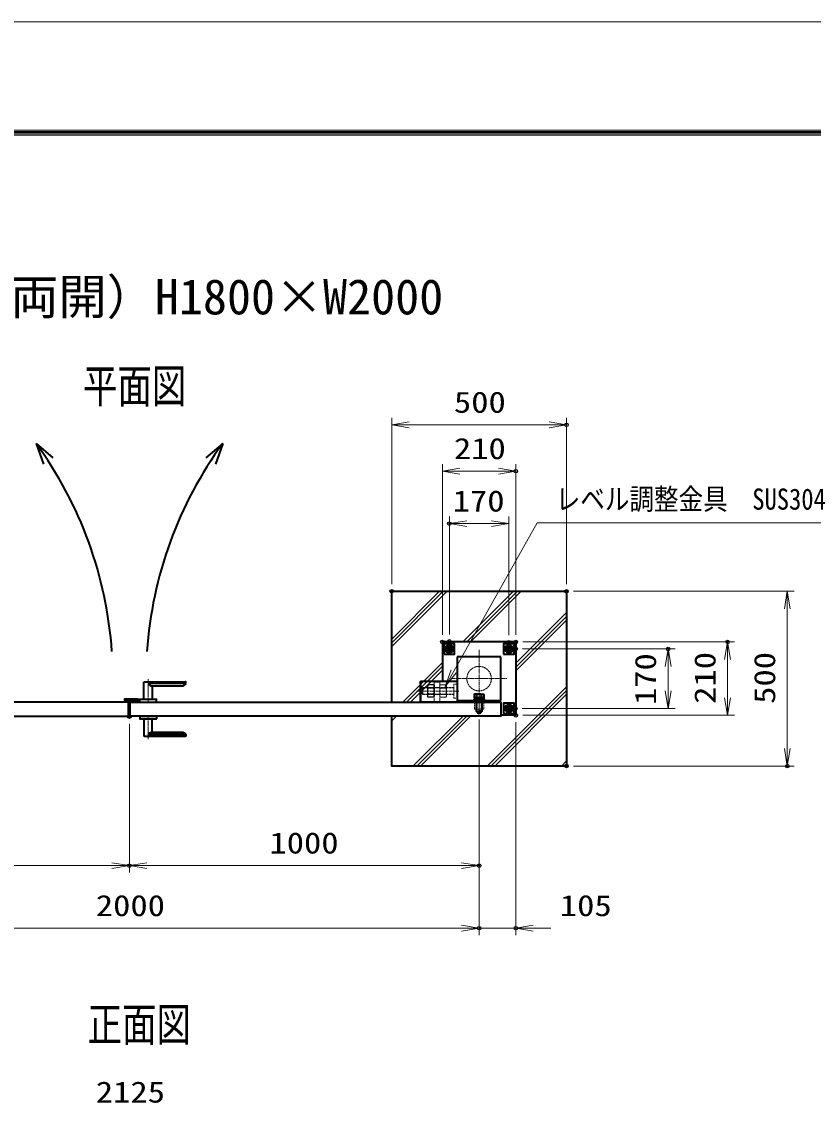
# Model space of a CAD drawing. Units: millimetres at full size. Extents: x -5940 to 5940, y -4200 to 4200.
# Drawn here: x -1820 to 443, y 1100 to 4200 of the extents above; entities that cross this region are included whole.
import ezdxf
from ezdxf.enums import TextEntityAlignment as Align

# ---------------------------------------------------------------- set-up
doc = ezdxf.new("R2010")
doc.units = ezdxf.units.MM
doc.header["$LTSCALE"] = 20
doc.header["$PDMODE"] = 32
doc.header["$PDSIZE"] = 10
for name, pattern in [('DASHED', [7.5, 6, -1.5]), ('USER1', [18, 12, -1.5, 3, -1.5]), ('USER2', [9, 6, -0.75, 1.5, -0.75]), ('USER3', [3.75, 3, -0.75])]:
    doc.linetypes.add(name, pattern=pattern)
for name, color, linetype, lineweight in [('0-0_D-TTL', 7, 'Continuous', 18), ('0-1_外形線', 7, 'Continuous', 35), ('0-2_隠れ線', 140, 'DASHED', 18), ('0-3_軸線', 200, 'USER1', 15), ('0-5_細線', 2, 'Continuous', 35), ('0-6_寸法線', 4, 'Continuous', 18), ('0-7_0', 7, 'Continuous', 18), ('0-9_ねじ', 253, 'Continuous', 18), ('0-A_AM_0N', 7, 'Continuous', 50), ('0-B_AM_4N', 4, 'Continuous', 25), ('0-C_AM_7N', 6, 'USER2', 18), ('0-D_AM_3N', 140, 'USER3', 25), ('0-E_ハッチング', 253, 'Continuous', 13)]:
    doc.layers.add(name, color=color, linetype=linetype, lineweight=lineweight)
doc.layers.add('0-8_Defpoints', color=7, linetype='Continuous')
doc.layers.add('0-F_文字', color=254, linetype='Continuous')
doc.styles.add('ＭＳ ゴシック', font='')
doc.styles.get('ＭＳ ゴシック').set_extended_font_data('MS Gothic')

# ---------------------------------------------------------------- blocks, each defined once
blk = doc.blocks.new('_Open')
at = {"layer": '0-7_0'}
blk.add_line((-20, 3.333), (0, 0), dxfattribs=at)
blk.add_lwpolyline([(-20, -3.333), (0, 0), (-20, 0)], dxfattribs=at)
blk = doc.blocks.new('fffafafa')
at = {"layer": '0-1_外形線'}
for p, q in [((-240, 0), (-240, 980)), ((-220, 1000), (2140, 1000)), ((2160, 900), (0, 900)), ((240, 760), (1917.5, 760)), ((240, 760), (240, 0)), ((2160, 900), (2160, 980)), ((-474, 0), (474, 0)), ((-480, -160), (-480, -6)), ((-480, -160), (480, -160)), ((480, -160), (480, -6))]:
    blk.add_line(p, q, dxfattribs=at)
for centre, radius, start, end in [((-220, 980), 20, 90, 180), ((242.5, 1040), 280, 209.99736, 269.48969), ((1917.5, 1040), 280, 270, 330.00262), ((2140, 980), 20, 0, 90), ((-474, -6), 6, 90, 180), ((474, -6), 6, 0, 90)]:
    blk.add_arc(centre, radius, start, end, dxfattribs=at)
at = {"layer": '0-3_軸線'}
blk.add_line((0, -160), (0, 1155.1), dxfattribs=at)
blk = doc.blocks.new('PROFSP004L9486')
at = {"layer": '0-1_外形線'}
for p, q in [((-16, 138.6), (-178.6, 138.6)), ((62, 160), (62, 0)), ((62, -160), (62, 0)), ((780, 160), (780, 0)), ((780, -160), (780, 0)), ((-16, -138.6), (-178.6, -138.6))]:
    blk.add_line(p, q, dxfattribs=at)
for points in [[(-200, 0), (-200, 240), (-178.6, 277.1), (-16, 277.1), (-16, 0)], [(-200, 0), (-200, -240), (-178.6, -277.1), (-16, -277.1), (-16, 0)], [(-16, 225), (0, 225), (0, 0)], [(-16, -225), (0, -225), (0, 0)], [(12, 160), (780, 160), (800, 140), (800, 0)], [(12, -160), (780, -160), (800, -140), (800, 0)]]:
    blk.add_lwpolyline(points, dxfattribs=at)
for centre, radius, start, end in [((-77.3, 207.8), 122.7, 145.61587, 214.38413), ((258.6, 0), 458.6, 162.41211, 197.58789), ((12, 172), 12, 180, 270), ((-77.3, -207.8), 122.7, 145.61587, 214.38413), ((12, -172), 12, 90, 180)]:
    blk.add_arc(centre, radius, start, end, dxfattribs=at)
at = {"layer": '0-3_軸線'}
blk.add_line((-240, 0), (840, 0), dxfattribs=at)
at = {"layer": '0-9_ねじ'}
for p, q in [((62, 140), (12, 160)), ((62, 140), (800, 140)), ((62, -140), (12, -160)), ((62, -140), (800, -140))]:
    blk.add_line(p, q, dxfattribs=at)
blk = doc.blocks.new('PROFSP004KSH16')
at = {"layer": '0-1_外形線'}
for p, q in [((0, 186), (0, 0)), ((0, 13.2), (99.4, 26.5)), ((0, -186), (0, 0)), ((0, -13.2), (99.4, 0)), ((11.4, 268), (11.4, 14.8)), ((88, 268), (88, 25)), ((99.4, 186), (99.4, 0)), ((99.4, -186), (99.4, 0)), ((11.4, -268), (11.4, -11.7)), ((88, -268), (88, -1.5))]:
    blk.add_line(p, q, dxfattribs=at)
for points in [[(49.7, 268), (11.4, 268), (3.4, 260), (0, 186)], [(99.4, 186), (96, 260), (88, 268), (49.7, 268)], [(49.7, -268), (11.4, -268), (3.4, -260), (0, -186)], [(99.4, -186), (96, -260), (88, -268), (49.7, -268)]]:
    blk.add_lwpolyline(points, dxfattribs=at)
blk = doc.blocks.new('PROFSP004K8916')
at = {"layer": '0-1_外形線'}
blk.add_lwpolyline([(0, -300), (60, -300), (60, 300), (0, 300)], close=True, dxfattribs=at)
blk = doc.blocks.new('U13')
at = {"layer": '0-A_AM_0N'}
blk.add_lwpolyline([(-1880, 1596.1), (-1700, 1492.2), (-1520, 1596.1), (-1520, 1803.9), (-1700, 1907.8), (-1880, 1803.9)], close=True, dxfattribs=at)
for radius in [180, 101.1]:
    blk.add_circle((-1700, 1700), radius, dxfattribs=at)
at = {"layer": '0-B_AM_4N'}
blk.add_arc((-1700, 1700), 120, 260, 170, dxfattribs=at)
at = {"layer": '0-C_AM_7N'}
for p, q in [((-1700, 1928.6), (-1700, 1471.4)), ((-1928.6, 1700), (-1471.4, 1700))]:
    blk.add_line(p, q, dxfattribs=at)
blk = doc.blocks.new('U14')
at = {"layer": '0-A_AM_0N'}
blk.add_lwpolyline([(1520, 1596.1), (1700, 1492.2), (1880, 1596.1), (1880, 1803.9), (1700, 1907.8), (1520, 1803.9)], close=True, dxfattribs=at)
for radius in [180, 101.1]:
    blk.add_circle((1700, 1700), radius, dxfattribs=at)
at = {"layer": '0-B_AM_4N'}
blk.add_arc((1700, 1700), 120, 260, 170, dxfattribs=at)
at = {"layer": '0-C_AM_7N'}
for p, q in [((1700, 1928.6), (1700, 1471.4)), ((1471.4, 1700), (1928.6, 1700))]:
    blk.add_line(p, q, dxfattribs=at)
blk = doc.blocks.new('U15')
at = {"layer": '0-A_AM_0N'}
blk.add_lwpolyline([(1520, -1803.9), (1700, -1907.8), (1880, -1803.9), (1880, -1596.1), (1700, -1492.2), (1520, -1596.1)], close=True, dxfattribs=at)
for radius in [180, 101.1]:
    blk.add_circle((1700, -1700), radius, dxfattribs=at)
at = {"layer": '0-B_AM_4N'}
blk.add_arc((1700, -1700), 120, 260, 170, dxfattribs=at)
at = {"layer": '0-C_AM_7N'}
for p, q in [((1471.4, -1700), (1928.6, -1700)), ((1700, -1471.4), (1700, -1928.6))]:
    blk.add_line(p, q, dxfattribs=at)
blk = doc.blocks.new('A$C349E2BCA')
at = {"layer": '0-1_外形線'}
for p, q in [((1355.1, 581.1), (-744.9, 581.1)), ((-744.9, 581.1), (-744.9, -588.9)), ((-714.9, -618.9), (1355.1, -618.9))]:
    blk.add_line(p, q, dxfattribs=at)
blk.add_lwpolyline([(1355.1, -618.9), (1355.1, 581.1), (-744.9, 581.1)], dxfattribs=at)
blk.add_arc((-714.9, -588.9), 30, 180, 270, dxfattribs=at)
at = {"layer": '0-2_隠れ線'}
for p, q in [((-714.9, 581.1), (-714.9, -588.9)), ((-714.9, -588.9), (1355.1, -588.9))]:
    blk.add_line(p, q, dxfattribs=at)
blk = doc.blocks.new('U16')
at = {"layer": '0-D_AM_3N'}
for p, q in [((-1673.2, 346.5), (-1700, 300)), ((-1700, 300), (-1700, -300)), ((-1346.8, 346.5), (-1673.2, 346.5)), ((-1346.8, 173.3), (-1673.2, 173.3)), ((-1346.8, 346.5), (-1320, 300)), ((-1320, 300), (-1320, -300)), ((-1673.2, -346.5), (-1700, -300)), ((-1346.8, -173.3), (-1673.2, -173.3)), ((-1346.8, -346.5), (-1673.2, -346.5)), ((-1346.8, -346.5), (-1320, -300))]:
    blk.add_line(p, q, dxfattribs=at)
for centre, radius, start, end in [((-1546.8, 259.9), 153.2, 154.43847, 214.43847), ((-1127.6, 0), 572.4, 162.38303, 197.61697), ((-1473.2, 259.9), 153.2, 325.56153, 25.56153), ((-1892.4, 0), 572.4, 342.38303, 17.61697), ((-1546.8, -259.9), 153.2, 145.56153, 205.56153), ((-1473.2, -259.9), 153.2, 334.43847, 34.43847)]:
    blk.add_arc(centre, radius, start, end, dxfattribs=at)
blk = doc.blocks.new('U17')
at = {"layer": '0-2_隠れ線', "linetype": 'USER3'}
for p, q in [((-973.2, 346.5), (-1000, 300)), ((-1000, 300), (-1000, -300)), ((-646.8, 346.5), (-973.2, 346.5)), ((-646.8, 173.3), (-973.2, 173.3)), ((-646.8, 346.5), (-620, 300)), ((-620, 300), (-620, -300)), ((-973.2, -346.5), (-1000, -300)), ((-646.8, -173.3), (-973.2, -173.3)), ((-646.8, -346.5), (-973.2, -346.5)), ((-646.8, -346.5), (-620, -300))]:
    blk.add_line(p, q, dxfattribs=at)
for centre, radius, start, end in [((-846.8, 259.9), 153.2, 154.43847, 214.43847), ((-427.6, 0), 572.4, 162.38303, 197.61697), ((-773.2, 259.9), 153.2, 325.56153, 25.56153), ((-1192.4, 0), 572.4, 342.38303, 17.61697), ((-846.8, -259.9), 153.2, 145.56153, 205.56153), ((-773.2, -259.9), 153.2, 334.43847, 34.43847)]:
    blk.add_arc(centre, radius, start, end, dxfattribs=at)
blk = doc.blocks.new('dgdgagagd')
at = {"layer": '0-2_隠れ線'}
for p, q in [((-1975, 200), (-2000, 175)), ((-200, 175), (-2000, 175)), ((-2000, 175), (-2000, 0)), ((-1975, 200), (-1975, 0)), ((-200, 200), (-1975, 200)), ((-1975, -200), (-1975, 0)), ((-1320, 500), (-1320, -630)), ((-1320, 500), (-1000, 500)), ((-1000, 500), (-1000, -630)), ((-200, 400), (-200, -400)), ((0, 400), (-200, 400)), ((-200, -175), (-2000, -175)), ((-200, -400), (0, -400))]:
    blk.add_line(p, q, dxfattribs=at)
blk.add_lwpolyline([(-200, -200), (-1975, -200), (-2000, -175), (-2000, 0)], dxfattribs=at)
at = {"layer": '0-3_軸線'}
blk.add_line((89.7, 0), (-2340.3, 0), dxfattribs=at)
at = {"layer": '0-2_隠れ線'}
blk.add_blockref('U17', (0, 0), dxfattribs=at)
at = {"layer": '0-D_AM_3N'}
blk.add_blockref('U16', (0, 0), dxfattribs=at)
blk = doc.blocks.new('fffjgkkhk')
at = {"layer": '0-1_外形線'}
for p, q in [((2100, 2100), (-2100, 2100)), ((-2100, 2100), (-2100, -140)), ((1250, 1250), (-1250, 1250)), ((-1250, 1250), (-1250, -1250)), ((1250, -1250), (1250, 1250)), ((-1250, -1250), (1250, -1250)), ((-360, -1340), (-360, -1250)), ((360, -1340), (360, -1250))]:
    blk.add_line(p, q, dxfattribs=at)
for points in [[(-2000, 1400), (-1400, 1400), (-1400, 2000), (-2000, 2000)], [(1400, 1400), (2000, 1400), (2000, 2000), (1400, 2000)], [(1400, -2000), (2000, -2000), (2000, -1400), (1400, -1400)]]:
    blk.add_lwpolyline(points, close=True, dxfattribs=at)
blk.add_lwpolyline([(2100, 2100), (2100, -2100), (1250, -2100)], dxfattribs=at)
at = {"layer": '0-2_隠れ線'}
for p, q in [((-160, -1750), (-160, -1250)), ((-120, -1750), (-120, -1250)), ((120, -1750), (120, -1250)), ((160, -1750), (160, -1250)), ((260, -1750), (260, -1340))]:
    blk.add_line(p, q, dxfattribs=at)
blk.add_lwpolyline([(260, -1750), (-260, -1750), (-260, -1340)], dxfattribs=at)
for centre, radius in [((-1700, 1700), 250), ((1700, 1700), 250), ((0, 0), 700), ((1700, -1700), 250)]:
    blk.add_circle(centre, radius, dxfattribs=at)
at = {"layer": '0-3_軸線'}
for p, q in [((0, 1642.4), (0, -1642.4)), ((-1623.7, 0), (1623.7, 0))]:
    blk.add_line(p, q, dxfattribs=at)
at = {"layer": '0-1_外形線'}
blk.add_blockref('dgdgagagd', (-1250, -710), dxfattribs=at)
at = {"layer": '0-1_外形線', "xscale": -1, "rotation": 180}
blk.add_blockref('A$C349E2BCA', (-2605.1, -758.9), dxfattribs=at)
at = {"layer": '0-7_0'}
for name, p, rotation in [('PROFSP004K8916', (0, -1250), 90), ('PROFSP004L9486', (0, -1090.6), 270), ('PROFSP004KSH16', (0, -1190), 90)]:
    blk.add_blockref(name, p, dxfattribs=dict(at, rotation=rotation))
at = {"layer": '0-A_AM_0N'}
for name in ['U13', 'U14', 'U15']:
    blk.add_blockref(name, (0, 0), dxfattribs=at)
blk = doc.blocks.new('S31')
at = {"layer": '0-6_寸法線'}
for points in [[(-13340738.9, 57531747.8), (-13357090.1, 57531747.8), (-13361860.1, 57523259.8), (-13362350, 57522388)], [(-13362005.4, 57523341.5), (-13362350, 57522388), (-13361714.8, 57523178.2)]]:
    blk.add_lwpolyline(points, dxfattribs=at)
at = {"layer": '0-6_寸法線', "color": 254, "style": 'ＭＳ ゴシック', "width": 0.85}
blk.add_text('レベル調整金具\u3000SUS304', height=1212, dxfattribs=at).set_placement((-13356026.1, 57532144.6), align=Align.BOTTOM_LEFT)

msp = doc.modelspace()

# ---------------------------------------------------------------- linework, layer by layer
at = {"layer": '0-0_D-TTL'}
for points in [[(-5940, -4200), (5940, -4200), (5940, 4200), (-5940, 4200)], [(-5558.14, 3889.71), (5558.14, 3889.71), (5558.14, -3888.86), (-5558.14, -3888.86)], [(-5554.61, 3886.18), (5554.61, 3886.18), (5554.61, -3885.32), (-5554.61, -3885.32)], [(-5551.07, 3882.64), (5551.07, 3882.64), (5551.07, -3881.79), (-5551.07, -3881.79)], [(-5547.54, 3879.11), (5547.54, 3879.11), (5547.54, -3878.25), (-5547.54, -3878.25)], [(-5544, 3875.57), (5544, 3875.57), (5544, -3874.71), (-5544, -3874.71)]]:
    msp.add_lwpolyline(points, close=True, dxfattribs=at)
at = {"layer": '0-1_外形線'}
msp.add_lwpolyline([(-762.3, 2253.36), (-762.3, 2570.36), (-262.3, 2570.36), (-262.3, 2070.36), (-762.3, 2070.36), (-762.3, 2213.36)], dxfattribs=at)
for points in [[(-1514.8, 2253.36), (-2574.8, 2253.36), (-2574.8, 2213.36), (-1514.8, 2213.36)], [(-1487.8, 2257.86), (-1525.8, 2257.86), (-1525.8, 2262.36), (-1487.8, 2262.36)], [(-1509.8, 2253.36), (-449.8, 2253.36), (-449.8, 2213.36), (-1509.8, 2213.36)], [(-1487.8, 2257.86), (-1506.8, 2257.86), (-1506.8, 2253.36), (-1487.8, 2253.36)]]:
    msp.add_lwpolyline(points, close=True, dxfattribs=at)
at = {"layer": '0-3_軸線'}
msp.add_line((-1512.3, 2255.36), (-1512.3, 2211.36), dxfattribs=at)
at = {"layer": '0-5_細線'}
for p, q in [((-1779.1, 2993.42), (-1731.04, 2952.16)), ((-1779.1, 2993.42), (-1758.11, 2933.65)), ((-1245.5, 2993.42), (-1293.56, 2952.16)), ((-1245.5, 2993.42), (-1266.48, 2933.65))]:
    msp.add_line(p, q, dxfattribs=at)
msp.add_lwpolyline([(-1510.8, 2257.86), (-1525.8, 2257.86), (-1525.8, 2254.86), (-1510.8, 2254.86)], close=True, dxfattribs=at)
for centre, start, end in [((-2702.45, 2320.36), 3.88395, 36.0897), ((-322.14, 2320.36), 143.9103, 176.11605)]:
    msp.add_arc(centre, 1142.63, start, end, dxfattribs=at)
at = {"layer": '0-6_寸法線'}
for p, q in [((-762.3, 2590.36), (-762.3, 3066.57)), ((-762.3, 3046.57), (-262.3, 3046.57)), ((-262.3, 2590.36), (-262.3, 3066.57)), ((-617.3, 2445.36), (-617.3, 2933.85)), ((-407.3, 2445.36), (-407.3, 2933.85)), ((-617.3, 2913.85), (-407.3, 2913.85)), ((-597.3, 2446.98), (-597.3, 2783.85)), ((-427.3, 2763.85), (-597.3, 2763.85)), ((-427.3, 2444.81), (-427.3, 2783.85)), ((-242.3, 2570.36), (388.84, 2570.36)), ((368.84, 2570.36), (368.84, 2070.36)), ((-387.3, 2425.36), (218.12, 2425.36)), ((198.12, 2215.36), (198.12, 2425.36)), ((-387.85, 2405.36), (48.12, 2405.36)), ((28.12, 2235.36), (28.12, 2405.36)), ((-388.81, 2235.36), (48.12, 2235.36)), ((-512.3, 2203.83), (-512.3, 1765.45)), ((-512.3, 2203.83), (-512.3, 1586.29)), ((-512.3, 2203.83), (-512.3, 1586.29)), ((-387.3, 2215.36), (218.12, 2215.36)), ((-1512.3, 2191.36), (-1512.3, 1765.45)), ((-1512.3, 2191.36), (-1512.3, 1765.45)), ((-407.3, 2195.36), (-407.3, 1586.29)), ((-242.3, 2070.36), (388.84, 2070.36)), ((-2512.3, 1785.45), (-1512.3, 1785.45)), ((-1512.3, 1785.45), (-512.3, 1785.45)), ((-2512.3, 1606.29), (-512.3, 1606.29)), ((-562.3, 1606.29), (-612.3, 1606.29)), ((-512.3, 1606.29), (-407.3, 1606.29)), ((-357.3, 1606.29), (-307.3, 1606.29))]:
    msp.add_line(p, q, dxfattribs=at)
at = {"layer": '0-8_Defpoints'}
for p in [(-262.3, 3046.57), (-407.3, 2913.85), (-597.3, 2763.85), (-762.3, 2570.36), (-262.3, 2570.36), (-262.3, 2570.36), (-617.3, 2425.36), (-597.3, 2426.98), (-427.3, 2424.81), (-407.3, 2425.36), (-407.3, 2425.36), (198.12, 2425.36), (-407.85, 2405.36), (28.12, 2405.36), (-408.81, 2235.36), (-1512.3, 2211.36), (-512.3, 2223.83), (-407.3, 2215.36), (-407.3, 2215.36), (-262.3, 2070.36), (368.84, 2070.36), (-1512.3, 1785.45), (-512.3, 1785.45), (-512.3, 1606.29), (-407.3, 1606.29)]:
    msp.add_point(p, dxfattribs=at)
at = {"layer": '0-E_ハッチング'}
for p, q in [((-762.3, 2433.73), (-625.67, 2570.36)), ((-762.3, 2422.86), (-614.8, 2570.36)), ((-762.3, 2411.98), (-603.92, 2570.36)), ((-558.54, 2425.36), (-413.54, 2570.36)), ((-547.66, 2425.36), (-402.66, 2570.36)), ((-536.79, 2425.36), (-391.79, 2570.36)), ((-407.3, 2364.47), (-262.3, 2509.47)), ((-407.3, 2353.59), (-262.3, 2498.59)), ((-407.3, 2342.72), (-262.3, 2487.72)), ((-730.54, 2253.36), (-617.3, 2366.6)), ((-719.66, 2253.36), (-617.3, 2355.73)), ((-708.79, 2253.36), (-617.3, 2344.85)), ((-489.28, 2070.36), (-262.3, 2297.34)), ((-478.4, 2070.36), (-262.3, 2286.46)), ((-467.53, 2070.36), (-262.3, 2275.59)), ((-762.3, 2210.73), (-759.66, 2213.36)), ((-762.3, 2199.85), (-748.79, 2213.36)), ((-701.41, 2070.36), (-558.41, 2213.36)), ((-690.53, 2070.36), (-547.53, 2213.36)), ((-679.66, 2070.36), (-536.66, 2213.36)), ((-277.14, 2070.36), (-262.3, 2085.21)), ((-266.27, 2070.36), (-262.3, 2074.33))]:
    msp.add_line(p, q, dxfattribs=at)

# ---------------------------------------------------------------- block references
at = {"layer": '0-1_外形線', "xscale": 0.05, "yscale": 0.05}
for name, p in [('fffjgkkhk', (-512.3, 2320.36)), ('fffafafa', (-1458.8, 2261.36))]:
    msp.add_blockref(name, p, dxfattribs=at)
at = {"layer": '0-1_外形線', "xscale": -0.05, "yscale": 0.05, "rotation": 180}
msp.add_blockref('fffafafa', (-1458.8, 2205.36), dxfattribs=at)
at = {"layer": '0-6_寸法線', "xscale": 2.5, "yscale": 2.5}
for p, rotation in [((-762.3, 3046.57), 180), ((-617.3, 2913.85), 180), ((-597.3, 2763.85), 180), ((368.84, 2570.36), 90), ((198.12, 2425.36), 90), ((28.12, 2405.36), 90), ((28.12, 2235.36), 270), ((198.12, 2215.36), 270), ((368.84, 2070.36), 270), ((-1512.3, 1785.45), 180), ((-407.3, 1606.29), 180)]:
    msp.add_blockref('_Open', p, dxfattribs=dict(at, rotation=rotation))
at = {"layer": '0-6_寸法線'}
for name, p, xscale, yscale in [('_Open', (-262.3, 3046.57), 2.5, 2.5), ('_Open', (-407.3, 2913.85), 2.5, 2.5), ('S31', (667507.99, -2873821.65), 0.05, 0.05), ('_Open', (-427.3, 2763.85), 2.5, 2.5), ('_Open', (-1512.3, 1785.45), 2.5, 2.5), ('_Open', (-512.3, 1785.45), 2.5, 2.5), ('_Open', (-512.3, 1606.29), 2.5, 2.5), ('_Open', (-512.3, 1606.29), 2.5, 2.5)]:
    msp.add_blockref(name, p, dxfattribs=dict(at, xscale=xscale, yscale=yscale))

# ---------------------------------------------------------------- texts
at = {"layer": '0-6_寸法線', "color": 254, "style": 'ＭＳ ゴシック', "width": 1.2}
for s, p in [('500', (-584.3, 3062.91)), ('210', (-584.3, 2930.19)), ('170', (-587.9, 2780.19)), ('1000', (-1111.9, 1801.79)), ('2000', (-1608.3, 1622.63)), ('105', (-281.47, 1622.63)), ('2125', (-1608.3, 1089.12))]:
    msp.add_text(s, height=60.56, dxfattribs=at).set_placement(p, align=Align.BOTTOM_LEFT)
for s, p in [('170', (11.78, 2244.76)), ('210', (181.78, 2248.36)), ('500', (352.5, 2248.36))]:
    msp.add_text(s, height=60.56, rotation=90, dxfattribs=at).set_placement(p, align=Align.BOTTOM_LEFT)
at = {"layer": '0-F_文字', "style": 'ＭＳ ゴシック'}
msp.add_text('TKK-SG（両開）H1800×W2000', height=101, dxfattribs=at).set_placement((-2402.82, 3332.16), align=Align.BOTTOM_LEFT)
at = {"layer": '0-F_文字', "style": 'ＭＳ ゴシック', "width": 0.75}
for s, p in [('平面図', (-1644.91, 3080.57)), ('正面図', (-1631.69, 1254.01))]:
    msp.add_text(s, height=96.19, dxfattribs=at).set_placement(p, align=Align.BOTTOM_LEFT)

doc.saveas('drawing.dxf')
